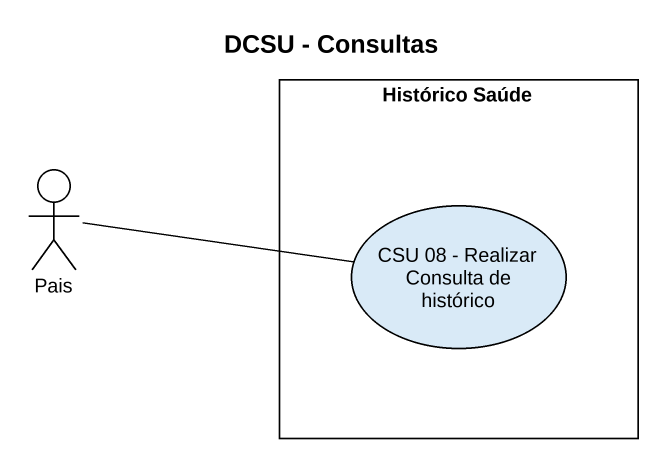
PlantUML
@startuml
title DCSU - Consultas
rectangle "Histórico Saúde" as Histórico_Saúde {
  usecase "CSU 08 - Realizar Consulta de histórico" as CSU_08_Realizar_Consulta_de
}
actor Pais
Pais -right- CSU_08_Realizar_Consulta_de
@enduml
